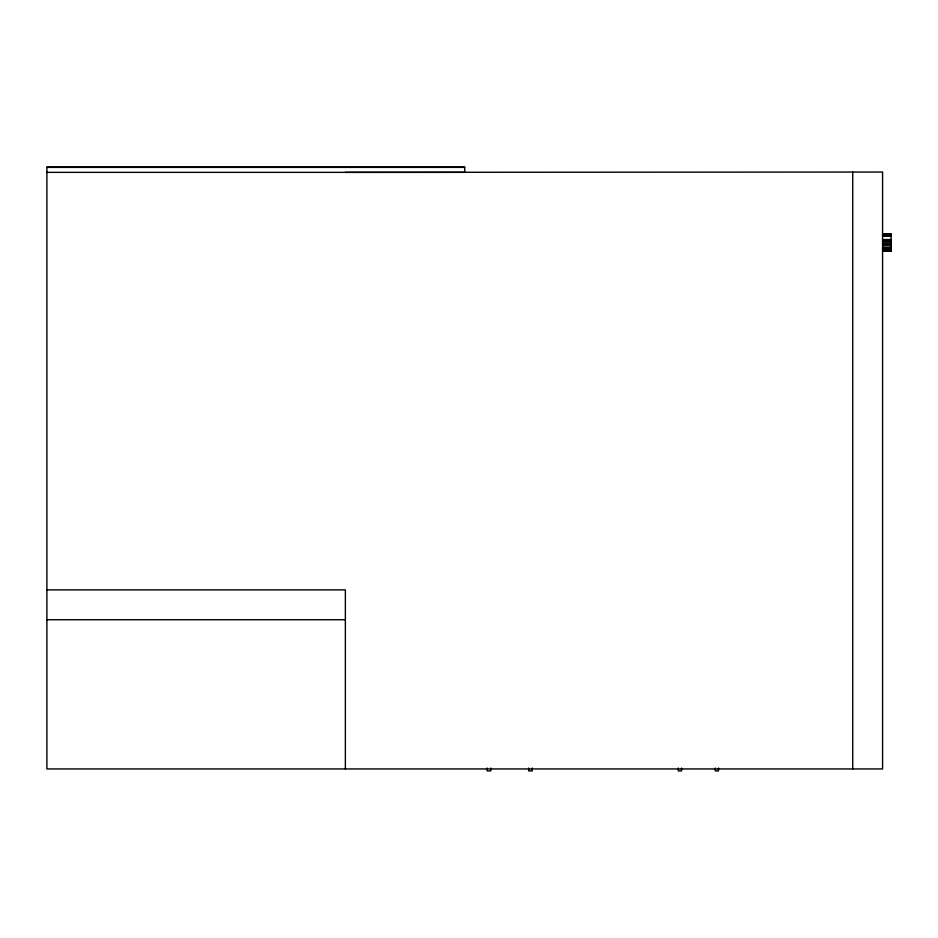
<?xml version="1.0" encoding="UTF-8"?>
<svg xmlns="http://www.w3.org/2000/svg" width="938" height="938" viewBox="0 0 938 938"><rect width="100%" height="100%" fill="white"/><g stroke="black" fill="none" stroke-linecap="round" stroke-linejoin="round"><path stroke-width="1.41" d="M46.9 167.374L464.732 167.374M46.9 172.358L464.732 172.358L464.732 167.07L46.9 167.07L46.9 768.949L882.576 768.949L882.576 172.041L345.36 172.358M882.576 233.972L891.1 233.972L891.1 251.361M882.576 234.019L891.1 233.996M882.576 235.79L891.1 235.79M882.576 235.989L891.1 235.989M882.576 239.542L891.1 239.542M882.576 240.55L891.1 240.55M882.576 241.676L891.1 241.676M882.576 243.411L891.1 243.411M882.576 243.704L891.1 243.704M882.576 245.228L891.1 245.228M882.576 247.163L891.1 247.163M882.576 247.609L891.1 247.609M882.576 249.297L891.1 249.297M882.576 249.449L891.1 249.449M882.576 249.766L891.1 249.766M891.1 250.047L882.576 250.118L891.1 250.223M882.576 250.516L891.1 250.809M882.576 251.009L891.1 251.009M46.9 589.873L345.36 589.873L345.36 768.949M46.9 619.725L345.36 619.725M852.724 172.041L852.724 768.949M718.496 768.011L718.496 770.93L715.284 770.93L715.284 768.034M681.563 768.034L681.563 770.93L678.35 770.93L678.35 768.034M532.28 767.976L532.28 770.907L528.669 770.907L528.669 768.023M490.773 768.023L490.773 770.907L487.162 770.907L487.162 768.023M891.1 241.394L882.576 241.394L891.1 241.453"/></g></svg>
